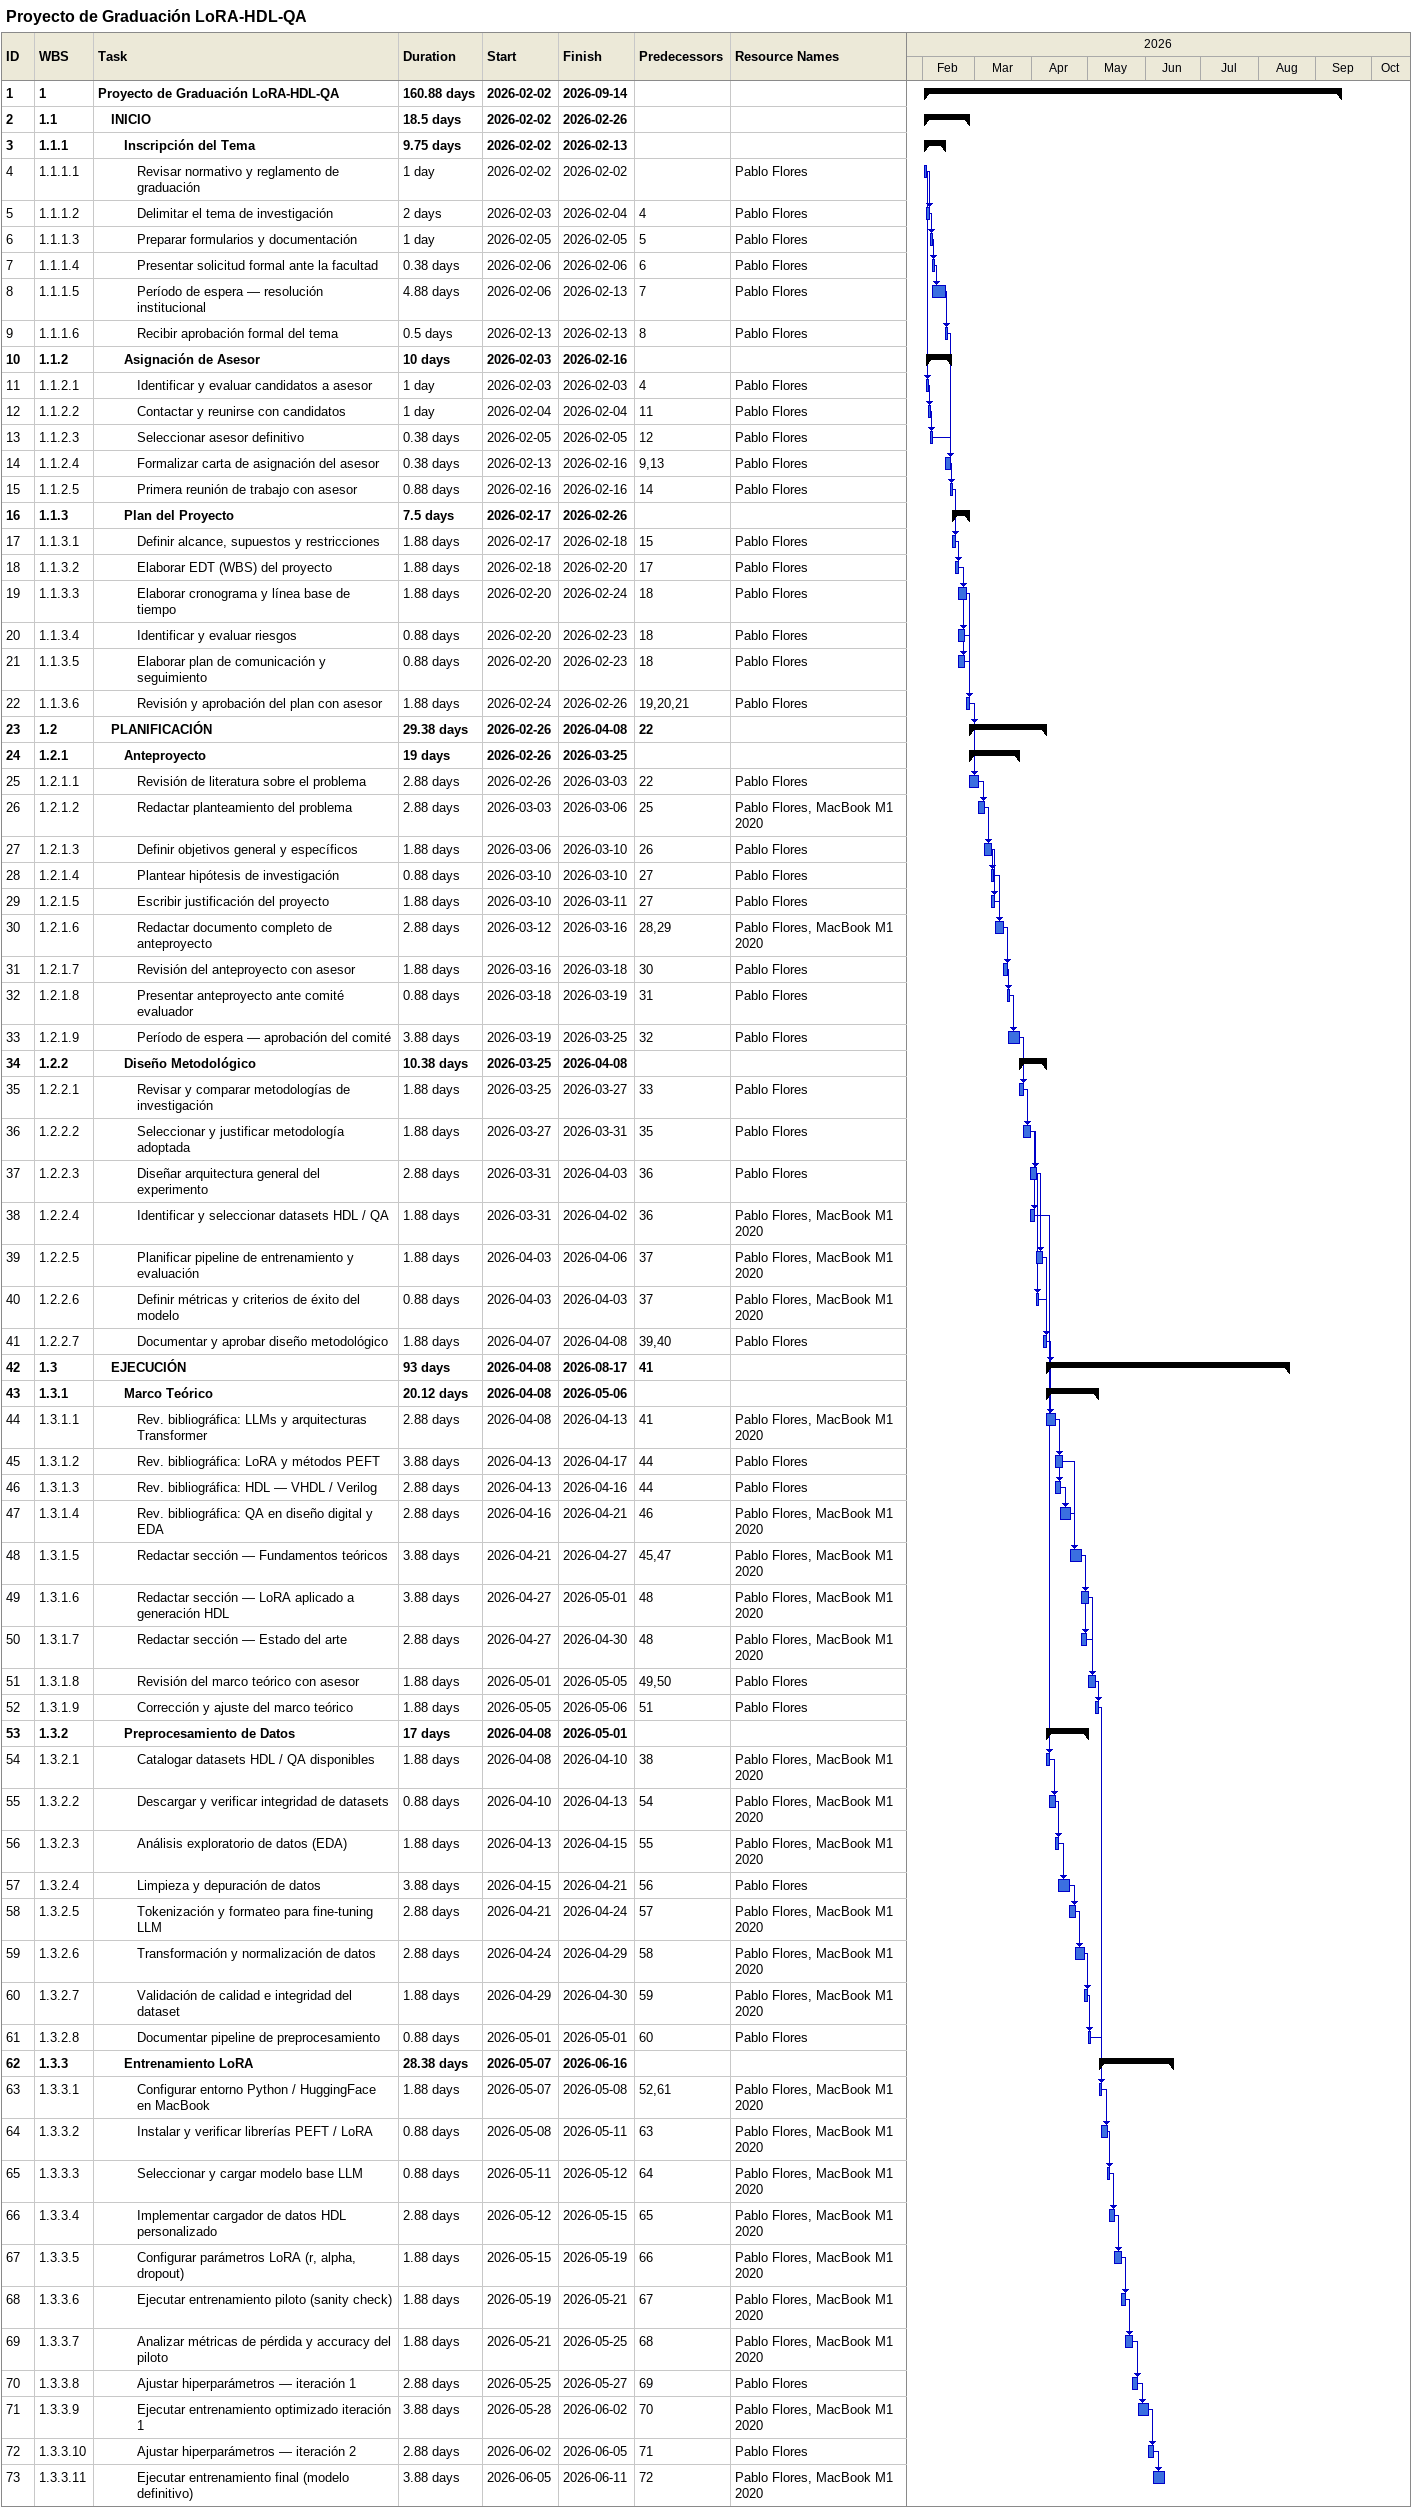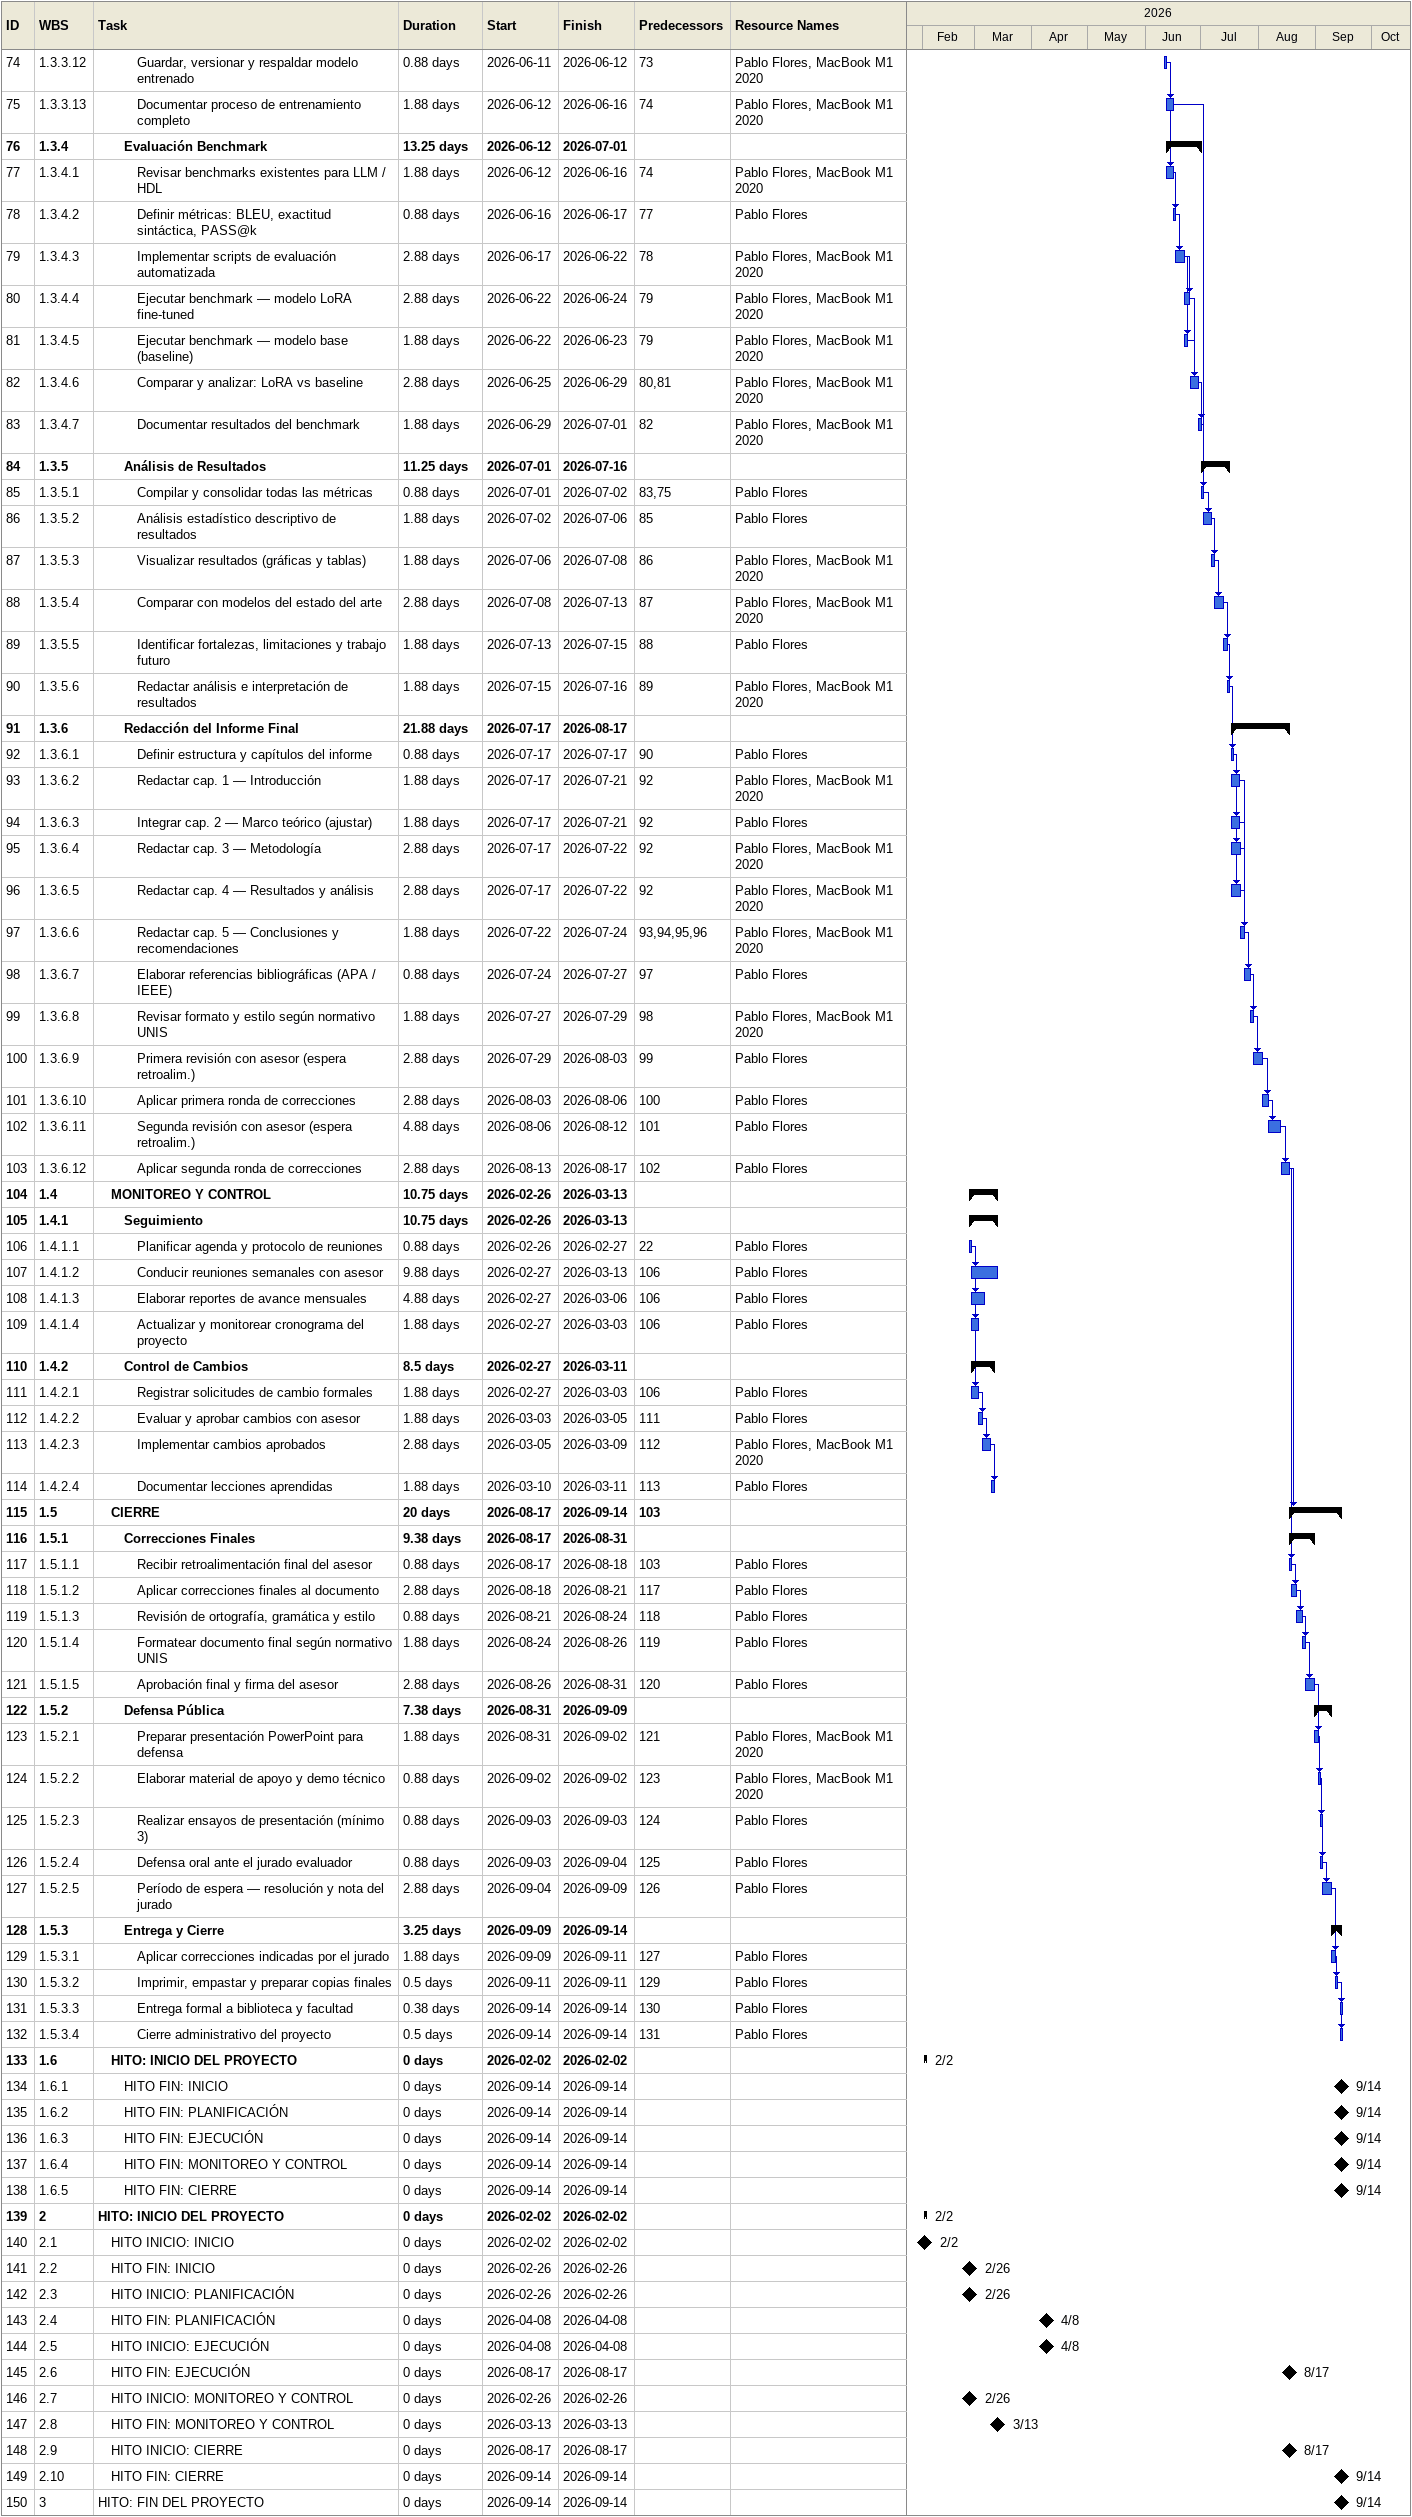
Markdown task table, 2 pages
Proyecto de Graduación LoRA-HDL-QA

| ID | WBS | Task | Duration | Start | Finish | Predecessors | Resources |
|---|---|---|---|---|---|---|---|
| 1 | 1 | **Proyecto de Graduación LoRA-HDL-QA** | 160.88d | 2026-02-02 | 2026-09-14 |  |  |
| 2 | 1.1 | **INICIO** | 18.5d | 2026-02-02 | 2026-02-26 |  |  |
| 3 | 1.1.1 | **Inscripción del Tema** | 9.75d | 2026-02-02 | 2026-02-13 |  |  |
| 4 | 1.1.1.1 | Revisar normativo y reglamento de graduación | 1d | 2026-02-02 | 2026-02-02 |  | Pablo Flores |
| 5 | 1.1.1.2 | Delimitar el tema de investigación | 2d | 2026-02-03 | 2026-02-04 | 4 | Pablo Flores |
| 6 | 1.1.1.3 | Preparar formularios y documentación | 1d | 2026-02-05 | 2026-02-05 | 5 | Pablo Flores |
| 7 | 1.1.1.4 | Presentar solicitud formal ante la facultad | 0.38d | 2026-02-06 | 2026-02-06 | 6 | Pablo Flores |
| 8 | 1.1.1.5 | Período de espera — resolución institucional | 4.88d | 2026-02-06 | 2026-02-13 | 7 | Pablo Flores |
| 9 | 1.1.1.6 | Recibir aprobación formal del tema | 0.5d | 2026-02-13 | 2026-02-13 | 8 | Pablo Flores |
| 10 | 1.1.2 | **Asignación de Asesor** | 10d | 2026-02-03 | 2026-02-16 |  |  |
| 11 | 1.1.2.1 | Identificar y evaluar candidatos a asesor | 1d | 2026-02-03 | 2026-02-03 | 4 | Pablo Flores |
| 12 | 1.1.2.2 | Contactar y reunirse con candidatos | 1d | 2026-02-04 | 2026-02-04 | 11 | Pablo Flores |
| 13 | 1.1.2.3 | Seleccionar asesor definitivo | 0.38d | 2026-02-05 | 2026-02-05 | 12 | Pablo Flores |
| 14 | 1.1.2.4 | Formalizar carta de asignación del asesor | 0.38d | 2026-02-13 | 2026-02-16 | 9, 13 | Pablo Flores |
| 15 | 1.1.2.5 | Primera reunión de trabajo con asesor | 0.88d | 2026-02-16 | 2026-02-16 | 14 | Pablo Flores |
| 16 | 1.1.3 | **Plan del Proyecto** | 7.5d | 2026-02-17 | 2026-02-26 |  |  |
| 17 | 1.1.3.1 | Definir alcance, supuestos y restricciones | 1.88d | 2026-02-17 | 2026-02-18 | 15 | Pablo Flores |
| 18 | 1.1.3.2 | Elaborar EDT (WBS) del proyecto | 1.88d | 2026-02-18 | 2026-02-20 | 17 | Pablo Flores |
| 19 | 1.1.3.3 | Elaborar cronograma y línea base de tiempo | 1.88d | 2026-02-20 | 2026-02-24 | 18 | Pablo Flores |
| 20 | 1.1.3.4 | Identificar y evaluar riesgos | 0.88d | 2026-02-20 | 2026-02-23 | 18 | Pablo Flores |
| 21 | 1.1.3.5 | Elaborar plan de comunicación y seguimiento | 0.88d | 2026-02-20 | 2026-02-23 | 18 | Pablo Flores |
| 22 | 1.1.3.6 | Revisión y aprobación del plan con asesor | 1.88d | 2026-02-24 | 2026-02-26 | 19, 20, 21 | Pablo Flores |
| 23 | 1.2 | **PLANIFICACIÓN** | 29.38d | 2026-02-26 | 2026-04-08 | 22 |  |
| 24 | 1.2.1 | **Anteproyecto** | 19d | 2026-02-26 | 2026-03-25 |  |  |
| 25 | 1.2.1.1 | Revisión de literatura sobre el problema | 2.88d | 2026-02-26 | 2026-03-03 | 22 | Pablo Flores |
| 26 | 1.2.1.2 | Redactar planteamiento del problema | 2.88d | 2026-03-03 | 2026-03-06 | 25 | Pablo Flores, MacBook M1 2020 |
| 27 | 1.2.1.3 | Definir objetivos general y específicos | 1.88d | 2026-03-06 | 2026-03-10 | 26 | Pablo Flores |
| 28 | 1.2.1.4 | Plantear hipótesis de investigación | 0.88d | 2026-03-10 | 2026-03-10 | 27 | Pablo Flores |
| 29 | 1.2.1.5 | Escribir justificación del proyecto | 1.88d | 2026-03-10 | 2026-03-11 | 27 | Pablo Flores |
| 30 | 1.2.1.6 | Redactar documento completo de anteproyecto | 2.88d | 2026-03-12 | 2026-03-16 | 28, 29 | Pablo Flores, MacBook M1 2020 |
| 31 | 1.2.1.7 | Revisión del anteproyecto con asesor | 1.88d | 2026-03-16 | 2026-03-18 | 30 | Pablo Flores |
| 32 | 1.2.1.8 | Presentar anteproyecto ante comité evaluador | 0.88d | 2026-03-18 | 2026-03-19 | 31 | Pablo Flores |
| 33 | 1.2.1.9 | Período de espera — aprobación del comité | 3.88d | 2026-03-19 | 2026-03-25 | 32 | Pablo Flores |
| 34 | 1.2.2 | **Diseño Metodológico** | 10.38d | 2026-03-25 | 2026-04-08 |  |  |
| 35 | 1.2.2.1 | Revisar y comparar metodologías de investigación | 1.88d | 2026-03-25 | 2026-03-27 | 33 | Pablo Flores |
| 36 | 1.2.2.2 | Seleccionar y justificar metodología adoptada | 1.88d | 2026-03-27 | 2026-03-31 | 35 | Pablo Flores |
| 37 | 1.2.2.3 | Diseñar arquitectura general del experimento | 2.88d | 2026-03-31 | 2026-04-03 | 36 | Pablo Flores |
| 38 | 1.2.2.4 | Identificar y seleccionar datasets HDL / QA | 1.88d | 2026-03-31 | 2026-04-02 | 36 | Pablo Flores, MacBook M1 2020 |
| 39 | 1.2.2.5 | Planificar pipeline de entrenamiento y evaluación | 1.88d | 2026-04-03 | 2026-04-06 | 37 | Pablo Flores, MacBook M1 2020 |
| 40 | 1.2.2.6 | Definir métricas y criterios de éxito del modelo | 0.88d | 2026-04-03 | 2026-04-03 | 37 | Pablo Flores, MacBook M1 2020 |
| 41 | 1.2.2.7 | Documentar y aprobar diseño metodológico | 1.88d | 2026-04-07 | 2026-04-08 | 39, 40 | Pablo Flores |
| 42 | 1.3 | **EJECUCIÓN** | 93d | 2026-04-08 | 2026-08-17 | 41 |  |
| 43 | 1.3.1 | **Marco Teórico** | 20.12d | 2026-04-08 | 2026-05-06 |  |  |
| 44 | 1.3.1.1 | Rev. bibliográfica: LLMs y arquitecturas Transformer | 2.88d | 2026-04-08 | 2026-04-13 | 41 | Pablo Flores, MacBook M1 2020 |
| 45 | 1.3.1.2 | Rev. bibliográfica: LoRA y métodos PEFT | 3.88d | 2026-04-13 | 2026-04-17 | 44 | Pablo Flores |
| 46 | 1.3.1.3 | Rev. bibliográfica: HDL — VHDL / Verilog | 2.88d | 2026-04-13 | 2026-04-16 | 44 | Pablo Flores |
| 47 | 1.3.1.4 | Rev. bibliográfica: QA en diseño digital y EDA | 2.88d | 2026-04-16 | 2026-04-21 | 46 | Pablo Flores, MacBook M1 2020 |
| 48 | 1.3.1.5 | Redactar sección — Fundamentos teóricos | 3.88d | 2026-04-21 | 2026-04-27 | 45, 47 | Pablo Flores, MacBook M1 2020 |
| 49 | 1.3.1.6 | Redactar sección — LoRA aplicado a generación HDL | 3.88d | 2026-04-27 | 2026-05-01 | 48 | Pablo Flores, MacBook M1 2020 |
| 50 | 1.3.1.7 | Redactar sección — Estado del arte | 2.88d | 2026-04-27 | 2026-04-30 | 48 | Pablo Flores, MacBook M1 2020 |
| 51 | 1.3.1.8 | Revisión del marco teórico con asesor | 1.88d | 2026-05-01 | 2026-05-05 | 49, 50 | Pablo Flores |
| 52 | 1.3.1.9 | Corrección y ajuste del marco teórico | 1.88d | 2026-05-05 | 2026-05-06 | 51 | Pablo Flores |
| 53 | 1.3.2 | **Preprocesamiento de Datos** | 17d | 2026-04-08 | 2026-05-01 |  |  |
| 54 | 1.3.2.1 | Catalogar datasets HDL / QA disponibles | 1.88d | 2026-04-08 | 2026-04-10 | 38 | Pablo Flores, MacBook M1 2020 |
| 55 | 1.3.2.2 | Descargar y verificar integridad de datasets | 0.88d | 2026-04-10 | 2026-04-13 | 54 | Pablo Flores, MacBook M1 2020 |
| 56 | 1.3.2.3 | Análisis exploratorio de datos (EDA) | 1.88d | 2026-04-13 | 2026-04-15 | 55 | Pablo Flores, MacBook M1 2020 |
| 57 | 1.3.2.4 | Limpieza y depuración de datos | 3.88d | 2026-04-15 | 2026-04-21 | 56 | Pablo Flores |
| 58 | 1.3.2.5 | Tokenización y formateo para fine-tuning LLM | 2.88d | 2026-04-21 | 2026-04-24 | 57 | Pablo Flores, MacBook M1 2020 |
| 59 | 1.3.2.6 | Transformación y normalización de datos | 2.88d | 2026-04-24 | 2026-04-29 | 58 | Pablo Flores, MacBook M1 2020 |
| 60 | 1.3.2.7 | Validación de calidad e integridad del dataset | 1.88d | 2026-04-29 | 2026-04-30 | 59 | Pablo Flores, MacBook M1 2020 |
| 61 | 1.3.2.8 | Documentar pipeline de preprocesamiento | 0.88d | 2026-05-01 | 2026-05-01 | 60 | Pablo Flores |
| 62 | 1.3.3 | **Entrenamiento LoRA** | 28.38d | 2026-05-07 | 2026-06-16 |  |  |
| 63 | 1.3.3.1 | Configurar entorno Python / HuggingFace en MacBook | 1.88d | 2026-05-07 | 2026-05-08 | 52, 61 | Pablo Flores, MacBook M1 2020 |
| 64 | 1.3.3.2 | Instalar y verificar librerías PEFT / LoRA | 0.88d | 2026-05-08 | 2026-05-11 | 63 | Pablo Flores, MacBook M1 2020 |
| 65 | 1.3.3.3 | Seleccionar y cargar modelo base LLM | 0.88d | 2026-05-11 | 2026-05-12 | 64 | Pablo Flores, MacBook M1 2020 |
| 66 | 1.3.3.4 | Implementar cargador de datos HDL personalizado | 2.88d | 2026-05-12 | 2026-05-15 | 65 | Pablo Flores, MacBook M1 2020 |
| 67 | 1.3.3.5 | Configurar parámetros LoRA (r, alpha, dropout) | 1.88d | 2026-05-15 | 2026-05-19 | 66 | Pablo Flores, MacBook M1 2020 |
| 68 | 1.3.3.6 | Ejecutar entrenamiento piloto (sanity check) | 1.88d | 2026-05-19 | 2026-05-21 | 67 | Pablo Flores, MacBook M1 2020 |
| 69 | 1.3.3.7 | Analizar métricas de pérdida y accuracy del piloto | 1.88d | 2026-05-21 | 2026-05-25 | 68 | Pablo Flores, MacBook M1 2020 |
| 70 | 1.3.3.8 | Ajustar hiperparámetros — iteración 1 | 2.88d | 2026-05-25 | 2026-05-27 | 69 | Pablo Flores |
| 71 | 1.3.3.9 | Ejecutar entrenamiento optimizado iteración 1 | 3.88d | 2026-05-28 | 2026-06-02 | 70 | Pablo Flores, MacBook M1 2020 |
| 72 | 1.3.3.10 | Ajustar hiperparámetros — iteración 2 | 2.88d | 2026-06-02 | 2026-06-05 | 71 | Pablo Flores |
| 73 | 1.3.3.11 | Ejecutar entrenamiento final (modelo definitivo) | 3.88d | 2026-06-05 | 2026-06-11 | 72 | Pablo Flores, MacBook M1 2020 |
| 74 | 1.3.3.12 | Guardar, versionar y respaldar modelo entrenado | 0.88d | 2026-06-11 | 2026-06-12 | 73 | Pablo Flores, MacBook M1 2020 |
| 75 | 1.3.3.13 | Documentar proceso de entrenamiento completo | 1.88d | 2026-06-12 | 2026-06-16 | 74 | Pablo Flores, MacBook M1 2020 |
| 76 | 1.3.4 | **Evaluación Benchmark** | 13.25d | 2026-06-12 | 2026-07-01 |  |  |
| 77 | 1.3.4.1 | Revisar benchmarks existentes para LLM / HDL | 1.88d | 2026-06-12 | 2026-06-16 | 74 | Pablo Flores, MacBook M1 2020 |
| 78 | 1.3.4.2 | Definir métricas: BLEU, exactitud sintáctica, PASS@k | 0.88d | 2026-06-16 | 2026-06-17 | 77 | Pablo Flores |
| 79 | 1.3.4.3 | Implementar scripts de evaluación automatizada | 2.88d | 2026-06-17 | 2026-06-22 | 78 | Pablo Flores, MacBook M1 2020 |
| 80 | 1.3.4.4 | Ejecutar benchmark — modelo LoRA fine-tuned | 2.88d | 2026-06-22 | 2026-06-24 | 79 | Pablo Flores, MacBook M1 2020 |
| 81 | 1.3.4.5 | Ejecutar benchmark — modelo base (baseline) | 1.88d | 2026-06-22 | 2026-06-23 | 79 | Pablo Flores, MacBook M1 2020 |
| 82 | 1.3.4.6 | Comparar y analizar: LoRA vs baseline | 2.88d | 2026-06-25 | 2026-06-29 | 80, 81 | Pablo Flores, MacBook M1 2020 |
| 83 | 1.3.4.7 | Documentar resultados del benchmark | 1.88d | 2026-06-29 | 2026-07-01 | 82 | Pablo Flores, MacBook M1 2020 |
| 84 | 1.3.5 | **Análisis de Resultados** | 11.25d | 2026-07-01 | 2026-07-16 |  |  |
| 85 | 1.3.5.1 | Compilar y consolidar todas las métricas | 0.88d | 2026-07-01 | 2026-07-02 | 83, 75 | Pablo Flores |
| 86 | 1.3.5.2 | Análisis estadístico descriptivo de resultados | 1.88d | 2026-07-02 | 2026-07-06 | 85 | Pablo Flores |
| 87 | 1.3.5.3 | Visualizar resultados (gráficas y tablas) | 1.88d | 2026-07-06 | 2026-07-08 | 86 | Pablo Flores, MacBook M1 2020 |
| 88 | 1.3.5.4 | Comparar con modelos del estado del arte | 2.88d | 2026-07-08 | 2026-07-13 | 87 | Pablo Flores, MacBook M1 2020 |
| 89 | 1.3.5.5 | Identificar fortalezas, limitaciones y trabajo futuro | 1.88d | 2026-07-13 | 2026-07-15 | 88 | Pablo Flores |
| 90 | 1.3.5.6 | Redactar análisis e interpretación de resultados | 1.88d | 2026-07-15 | 2026-07-16 | 89 | Pablo Flores, MacBook M1 2020 |
| 91 | 1.3.6 | **Redacción del Informe Final** | 21.88d | 2026-07-17 | 2026-08-17 |  |  |
| 92 | 1.3.6.1 | Definir estructura y capítulos del informe | 0.88d | 2026-07-17 | 2026-07-17 | 90 | Pablo Flores |
| 93 | 1.3.6.2 | Redactar cap. 1 — Introducción | 1.88d | 2026-07-17 | 2026-07-21 | 92 | Pablo Flores, MacBook M1 2020 |
| 94 | 1.3.6.3 | Integrar cap. 2 — Marco teórico (ajustar) | 1.88d | 2026-07-17 | 2026-07-21 | 92 | Pablo Flores |
| 95 | 1.3.6.4 | Redactar cap. 3 — Metodología | 2.88d | 2026-07-17 | 2026-07-22 | 92 | Pablo Flores, MacBook M1 2020 |
| 96 | 1.3.6.5 | Redactar cap. 4 — Resultados y análisis | 2.88d | 2026-07-17 | 2026-07-22 | 92 | Pablo Flores, MacBook M1 2020 |
| 97 | 1.3.6.6 | Redactar cap. 5 — Conclusiones y recomendaciones | 1.88d | 2026-07-22 | 2026-07-24 | 93, 94, 95, 96 | Pablo Flores, MacBook M1 2020 |
| 98 | 1.3.6.7 | Elaborar referencias bibliográficas (APA / IEEE) | 0.88d | 2026-07-24 | 2026-07-27 | 97 | Pablo Flores |
| 99 | 1.3.6.8 | Revisar formato y estilo según normativo UNIS | 1.88d | 2026-07-27 | 2026-07-29 | 98 | Pablo Flores, MacBook M1 2020 |
| 100 | 1.3.6.9 | Primera revisión con asesor (espera retroalim.) | 2.88d | 2026-07-29 | 2026-08-03 | 99 | Pablo Flores |
| 101 | 1.3.6.10 | Aplicar primera ronda de correcciones | 2.88d | 2026-08-03 | 2026-08-06 | 100 | Pablo Flores |
| 102 | 1.3.6.11 | Segunda revisión con asesor (espera retroalim.) | 4.88d | 2026-08-06 | 2026-08-12 | 101 | Pablo Flores |
| 103 | 1.3.6.12 | Aplicar segunda ronda de correcciones | 2.88d | 2026-08-13 | 2026-08-17 | 102 | Pablo Flores |
| 104 | 1.4 | **MONITOREO Y CONTROL** | 10.75d | 2026-02-26 | 2026-03-13 |  |  |
| 105 | 1.4.1 | **Seguimiento** | 10.75d | 2026-02-26 | 2026-03-13 |  |  |
| 106 | 1.4.1.1 | Planificar agenda y protocolo de reuniones | 0.88d | 2026-02-26 | 2026-02-27 | 22 | Pablo Flores |
| 107 | 1.4.1.2 | Conducir reuniones semanales con asesor | 9.88d | 2026-02-27 | 2026-03-13 | 106 | Pablo Flores |
| 108 | 1.4.1.3 | Elaborar reportes de avance mensuales | 4.88d | 2026-02-27 | 2026-03-06 | 106 | Pablo Flores |
| 109 | 1.4.1.4 | Actualizar y monitorear cronograma del proyecto | 1.88d | 2026-02-27 | 2026-03-03 | 106 | Pablo Flores |
| 110 | 1.4.2 | **Control de Cambios** | 8.5d | 2026-02-27 | 2026-03-11 |  |  |
| 111 | 1.4.2.1 | Registrar solicitudes de cambio formales | 1.88d | 2026-02-27 | 2026-03-03 | 106 | Pablo Flores |
| 112 | 1.4.2.2 | Evaluar y aprobar cambios con asesor | 1.88d | 2026-03-03 | 2026-03-05 | 111 | Pablo Flores |
| 113 | 1.4.2.3 | Implementar cambios aprobados | 2.88d | 2026-03-05 | 2026-03-09 | 112 | Pablo Flores, MacBook M1 2020 |
| 114 | 1.4.2.4 | Documentar lecciones aprendidas | 1.88d | 2026-03-10 | 2026-03-11 | 113 | Pablo Flores |
| 115 | 1.5 | **CIERRE** | 20d | 2026-08-17 | 2026-09-14 | 103 |  |
| 116 | 1.5.1 | **Correcciones Finales** | 9.38d | 2026-08-17 | 2026-08-31 |  |  |
| 117 | 1.5.1.1 | Recibir retroalimentación final del asesor | 0.88d | 2026-08-17 | 2026-08-18 | 103 | Pablo Flores |
| 118 | 1.5.1.2 | Aplicar correcciones finales al documento | 2.88d | 2026-08-18 | 2026-08-21 | 117 | Pablo Flores |
| 119 | 1.5.1.3 | Revisión de ortografía, gramática y estilo | 0.88d | 2026-08-21 | 2026-08-24 | 118 | Pablo Flores |
| 120 | 1.5.1.4 | Formatear documento final según normativo UNIS | 1.88d | 2026-08-24 | 2026-08-26 | 119 | Pablo Flores |
| 121 | 1.5.1.5 | Aprobación final y firma del asesor | 2.88d | 2026-08-26 | 2026-08-31 | 120 | Pablo Flores |
| 122 | 1.5.2 | **Defensa Pública** | 7.38d | 2026-08-31 | 2026-09-09 |  |  |
| 123 | 1.5.2.1 | Preparar presentación PowerPoint para defensa | 1.88d | 2026-08-31 | 2026-09-02 | 121 | Pablo Flores, MacBook M1 2020 |
| 124 | 1.5.2.2 | Elaborar material de apoyo y demo técnico | 0.88d | 2026-09-02 | 2026-09-02 | 123 | Pablo Flores, MacBook M1 2020 |
| 125 | 1.5.2.3 | Realizar ensayos de presentación (mínimo 3) | 0.88d | 2026-09-03 | 2026-09-03 | 124 | Pablo Flores |
| 126 | 1.5.2.4 | Defensa oral ante el jurado evaluador | 0.88d | 2026-09-03 | 2026-09-04 | 125 | Pablo Flores |
| 127 | 1.5.2.5 | Período de espera — resolución y nota del jurado | 2.88d | 2026-09-04 | 2026-09-09 | 126 | Pablo Flores |
| 128 | 1.5.3 | **Entrega y Cierre** | 3.25d | 2026-09-09 | 2026-09-14 |  |  |
| 129 | 1.5.3.1 | Aplicar correcciones indicadas por el jurado | 1.88d | 2026-09-09 | 2026-09-11 | 127 | Pablo Flores |
| 130 | 1.5.3.2 | Imprimir, empastar y preparar copias finales | 0.5d | 2026-09-11 | 2026-09-11 | 129 | Pablo Flores |
| 131 | 1.5.3.3 | Entrega formal a biblioteca y facultad | 0.38d | 2026-09-14 | 2026-09-14 | 130 | Pablo Flores |
| 132 | 1.5.3.4 | Cierre administrativo del proyecto | 0.5d | 2026-09-14 | 2026-09-14 | 131 | Pablo Flores |
| 133 | 1.6 | **HITO: INICIO DEL PROYECTO** | 0d | 2026-02-02 | 2026-02-02 |  |  |
| 134 | 1.6.1 | HITO FIN: INICIO | 0d | 2026-09-14 | 2026-09-14 |  |  |
| 135 | 1.6.2 | HITO FIN: PLANIFICACIÓN | 0d | 2026-09-14 | 2026-09-14 |  |  |
| 136 | 1.6.3 | HITO FIN: EJECUCIÓN | 0d | 2026-09-14 | 2026-09-14 |  |  |
| 137 | 1.6.4 | HITO FIN: MONITOREO Y CONTROL | 0d | 2026-09-14 | 2026-09-14 |  |  |
| 138 | 1.6.5 | HITO FIN: CIERRE | 0d | 2026-09-14 | 2026-09-14 |  |  |
| 139 | 2 | **HITO: INICIO DEL PROYECTO** | 0d | 2026-02-02 | 2026-02-02 |  |  |
| 140 | 2.1 | HITO INICIO: INICIO | 0d | 2026-02-02 | 2026-02-02 |  |  |
| 141 | 2.2 | HITO FIN: INICIO | 0d | 2026-02-26 | 2026-02-26 |  |  |
| 142 | 2.3 | HITO INICIO: PLANIFICACIÓN | 0d | 2026-02-26 | 2026-02-26 |  |  |
| 143 | 2.4 | HITO FIN: PLANIFICACIÓN | 0d | 2026-04-08 | 2026-04-08 |  |  |
| 144 | 2.5 | HITO INICIO: EJECUCIÓN | 0d | 2026-04-08 | 2026-04-08 |  |  |
| 145 | 2.6 | HITO FIN: EJECUCIÓN | 0d | 2026-08-17 | 2026-08-17 |  |  |
| 146 | 2.7 | HITO INICIO: MONITOREO Y CONTROL | 0d | 2026-02-26 | 2026-02-26 |  |  |
| 147 | 2.8 | HITO FIN: MONITOREO Y CONTROL | 0d | 2026-03-13 | 2026-03-13 |  |  |
| 148 | 2.9 | HITO INICIO: CIERRE | 0d | 2026-08-17 | 2026-08-17 |  |  |
| 149 | 2.10 | HITO FIN: CIERRE | 0d | 2026-09-14 | 2026-09-14 |  |  |
| 150 | 3 | HITO: FIN DEL PROYECTO | 0d | 2026-09-14 | 2026-09-14 |  |  |
